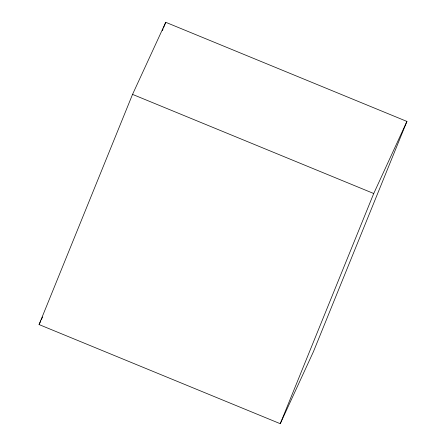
<?xml version="1.0" encoding="UTF-8"?>
<svg xmlns="http://www.w3.org/2000/svg" width="446" height="446" viewBox="0 0 446 446"><rect width="100%" height="100%" fill="white"/><g stroke="black" fill="none" stroke-linecap="round" stroke-linejoin="round"><path stroke-width="0.67" d="M39.075 324.571L132.54 94.385L165.745 22.3L406.925 121.429L313.46 351.615L280.255 423.7L39.075 324.571L40.82 320.774M162.338 30.685L163.125 28.75M163.649 27.457L165.745 22.3M280.255 423.7L373.726 193.514L406.925 121.429M41.406 319.514L42.571 316.983M132.54 94.385L373.726 193.514"/></g></svg>
